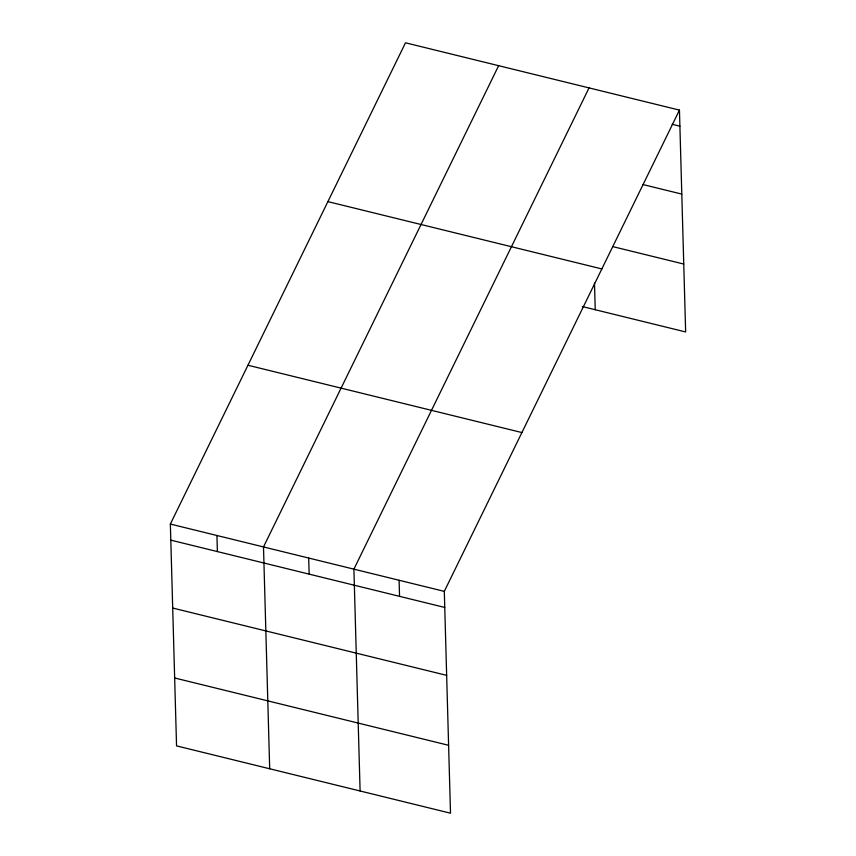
<?xml version="1.0" encoding="UTF-8"?>
<svg xmlns="http://www.w3.org/2000/svg" width="856" height="856" viewBox="0 0 856 856"><rect width="100%" height="100%" fill="white"/><g stroke="black" fill="none" stroke-linecap="round" stroke-linejoin="round"><path stroke-width="1.28" d="M679.45 110.114L444.307 591.368L450.502 813.2L176.55 745.886L170.355 524.054L405.498 42.8L679.45 110.114L685.645 331.946L582.326 306.555M498.641 65.687L263.498 546.941L269.694 768.774M589.046 87.901L353.903 569.154L360.098 790.987M672.153 124.291L679.899 126.196M643.049 184.575L681.793 194.087M612.714 246.592L683.751 264.044M327.901 201.62L601.854 268.934M247.951 365.245L521.903 432.558M170.355 524.054L444.307 591.368M170.804 540.136L444.756 607.45M172.698 608.038L446.65 675.352M174.656 677.984L448.608 745.298M594.492 283.101L595.241 309.733M399.099 580.261L399.549 596.343M308.695 558.048L309.144 574.13M216.932 535.503L217.381 551.585"/></g></svg>
